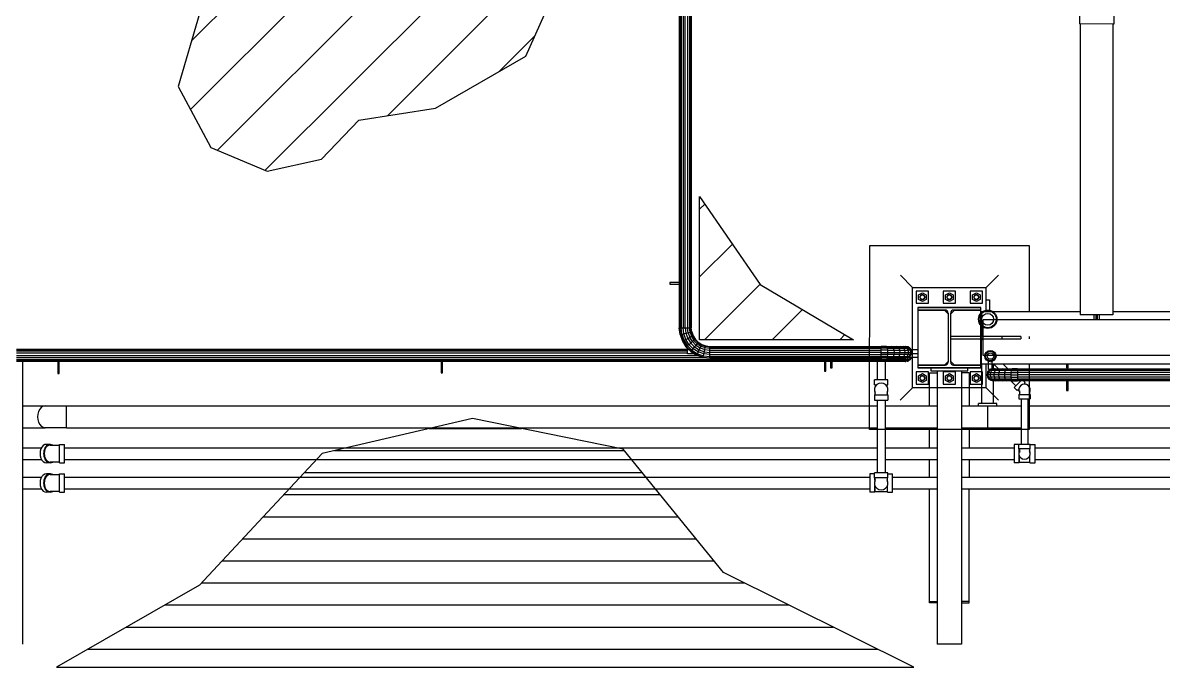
# Model space of a CAD drawing. Header units: metres. Extents: x 0 to 63075, y 0 to 44550.
# Drawn here: x 55221 to 55919, y 36385 to 36779 of the extents above; entities that cross this region are included whole.
import ezdxf

# ---------------------------------------------------------------- set-up
doc = ezdxf.new("R2010")
doc.units = ezdxf.units.M
doc.header["$LTSCALE"] = 75
for name, color, linetype in [('GSB', 7, 'Continuous'), ('ML6', 1, 'Continuous'), ('SL1', 8, 'Continuous')]:
    doc.layers.add(name, color=color, linetype=linetype)
pattern_1 = [(44.99813, (326091.56, -18363.04), (-137.8813, 137.89033), [])]

# ---------------------------------------------------------------- blocks, each defined once
blk = doc.blocks.new('A$C6bae614f')
at = {"layer": 'SL1'}
h = blk.add_hatch(dxfattribs=at)
h.set_pattern_fill('_USER', color=256, scale=195, angle=44.9981, style=0, pattern_type=0)
h.set_pattern_definition(pattern_1)
h.paths.add_polyline_path([(383333.1, 20229.1), (383317.7, 20110), (383144.7, 19942.6), (382854.4, 19909.1), (382614.4, 19779.6), (382525, 19477.7), (382659.1, 19229), (382887.9, 19133.2), (383110.1, 19181.2), (383262.2, 19340.4), (383574.5, 19390), (383942.9, 19602.1), (384076.9, 19903.5), (383953.9, 20287.5), (383810.3, 20424.8), (383520.2, 20424.8)])
h = blk.add_hatch(dxfattribs=at)
h.set_pattern_fill('_USER', color=256, scale=195, angle=44.9981, style=0, pattern_type=0)
h.set_pattern_definition(pattern_1)
h.paths.add_polyline_path([(384898.5, 18670.4), (385279.3, 18445.4), (384651.4, 18445.5), (384651.5, 19029.8)])
h = blk.add_hatch(dxfattribs=at)
h.set_pattern_fill('_USER', color=256, scale=90, angle=-0.0019, style=0, pattern_type=0)
h.set_pattern_definition([(359.99813, (326091.565, -18363.04), (0.00294, 90), [])])
h.paths.add_polyline_path([(382030.3, 17110.1), (385524.3, 17110), (384748.9, 17496.7), (384340, 17998.6), (383725, 18124.5), (383112.7, 17981.9), (382613.3, 17444.8)])
for p, q in [((384568.7, 21740.4), (384568.6, 18493.9)), ((384570.6, 21740.4), (384570.5, 18493.9)), ((384575.9, 21740.4), (384575.8, 18493.9)), ((384583.8, 21740.4), (384583.7, 18493.9)), ((384593, 18493.9), (384593.1, 21740.4)), ((384602.5, 21740.4), (384602.4, 18493.9)), ((384610.4, 21740.4), (384610.3, 18493.9)), ((384615.7, 21740.4), (384615.6, 18493.9)), ((384617.5, 21740.4), (384617.4, 18493.9)), ((386199.6, 19955.9), (386199.6, 19732.9)), ((386339.6, 19774.1), (386339.6, 19732.8)), ((386339.6, 19732.8), (386199.6, 19732.9)), ((386203.1, 19732.9), (386203, 18546.9)), ((386336.1, 19732.8), (386336, 18546.9)), ((385344.5, 18078.9), (385344.6, 18828.9)), ((385344.6, 18828.9), (385994.6, 18828.9)), ((385994.6, 18828.9), (385994.5, 18560.9)), ((385469.6, 18708.9), (385519.5, 18658.9)), ((385819.5, 18658.9), (385869.5, 18708.9)), ((384568.7, 18678.5), (384529.5, 18678.5)), ((384529.5, 18678.5), (384529.5, 18672.2)), ((384529.5, 18672.2), (384568.7, 18672.2)), ((385519.5, 18248.9), (385519.5, 18658.9)), ((385519.5, 18658.9), (385819.5, 18658.9)), ((385534.5, 18643.9), (385534.5, 18593.9)), ((385584.5, 18643.9), (385534.5, 18643.9)), ((385584.5, 18593.9), (385584.5, 18643.9)), ((385644.5, 18643.9), (385644.5, 18593.9)), ((385694.5, 18643.9), (385644.5, 18643.9)), ((385694.5, 18593.9), (385694.5, 18643.9)), ((385754.5, 18643.9), (385754.5, 18593.9)), ((385804.5, 18643.9), (385754.5, 18643.9)), ((385804.5, 18593.9), (385804.5, 18643.9)), ((385819.5, 18607.8), (385819.5, 18658.9)), ((385543.7, 18628), (385559.5, 18637.1)), ((385543.7, 18609.7), (385543.7, 18628)), ((385559.5, 18600.6), (385543.7, 18609.7)), ((385550.6, 18623.2), (385549.6, 18618.9)), ((385549.6, 18618.9), (385550.6, 18614.6)), ((385553.4, 18626.6), (385550.6, 18623.2)), ((385550.6, 18614.6), (385553.4, 18611.1)), ((385557.3, 18628.5), (385553.4, 18626.6)), ((385553.4, 18611.1), (385557.3, 18609.2)), ((385561.8, 18628.5), (385557.3, 18628.5)), ((385557.3, 18609.2), (385561.8, 18609.2)), ((385559.5, 18637.1), (385575.4, 18628)), ((385575.4, 18609.7), (385559.5, 18600.6)), ((385565.7, 18626.6), (385561.8, 18628.5)), ((385561.8, 18609.2), (385565.7, 18611.1)), ((385568.5, 18623.2), (385565.7, 18626.6)), ((385565.7, 18611.1), (385568.5, 18614.6)), ((385569.5, 18618.9), (385568.5, 18623.2)), ((385568.5, 18614.6), (385569.5, 18618.9)), ((385575.4, 18628), (385575.4, 18609.7)), ((385653.7, 18628), (385669.5, 18637.1)), ((385653.7, 18609.7), (385653.7, 18628)), ((385669.5, 18600.6), (385653.7, 18609.7)), ((385660.6, 18623.2), (385659.6, 18618.9)), ((385659.6, 18618.9), (385660.6, 18614.6)), ((385663.4, 18626.6), (385660.6, 18623.2)), ((385660.6, 18614.6), (385663.4, 18611.1)), ((385667.3, 18628.5), (385663.4, 18626.6)), ((385663.4, 18611.1), (385667.3, 18609.2)), ((385671.8, 18628.5), (385667.3, 18628.5)), ((385667.3, 18609.2), (385671.8, 18609.2)), ((385669.5, 18637.1), (385685.4, 18628)), ((385685.4, 18609.7), (385669.5, 18600.6)), ((385675.7, 18626.6), (385671.8, 18628.5)), ((385671.8, 18609.2), (385675.7, 18611.1)), ((385678.5, 18623.2), (385675.7, 18626.6)), ((385675.7, 18611.1), (385678.5, 18614.6)), ((385679.5, 18618.9), (385678.5, 18623.2)), ((385678.5, 18614.6), (385679.5, 18618.9)), ((385685.4, 18628), (385685.4, 18609.7)), ((385763.7, 18628), (385779.5, 18637.1)), ((385763.7, 18609.7), (385763.7, 18628)), ((385779.5, 18600.6), (385763.7, 18609.7)), ((385770.6, 18623.2), (385769.6, 18618.9)), ((385769.6, 18618.9), (385770.6, 18614.6)), ((385773.4, 18626.6), (385770.6, 18623.2)), ((385770.6, 18614.6), (385773.4, 18611.1)), ((385777.3, 18628.5), (385773.4, 18626.6)), ((385773.4, 18611.1), (385777.3, 18609.2)), ((385781.8, 18628.5), (385777.3, 18628.5)), ((385777.3, 18609.2), (385781.8, 18609.2)), ((385779.5, 18637.1), (385795.4, 18628)), ((385795.4, 18609.7), (385779.5, 18600.6)), ((385785.7, 18626.6), (385781.8, 18628.5)), ((385781.8, 18609.2), (385785.7, 18611.1)), ((385788.5, 18623.2), (385785.7, 18626.6)), ((385785.7, 18611.1), (385788.5, 18614.6)), ((385789.5, 18618.9), (385788.5, 18623.2)), ((385788.5, 18614.6), (385789.5, 18618.9)), ((385795.4, 18628), (385795.4, 18609.7)), ((385818.4, 18607.8), (385833.4, 18607.8)), ((385818.4, 18607.8), (385818.4, 18565.7)), ((385833.4, 18607.8), (385833.4, 18565.7)), ((385534.5, 18593.9), (385584.5, 18593.9)), ((385541.5, 18576.9), (385797.5, 18576.9)), ((385797.5, 18576.9), (385541.5, 18576.9)), ((385541.5, 18576.9), (385541.5, 18330.9)), ((385652.3, 18566.2), (385541.5, 18566.2)), ((385649.3, 18566.2), (385541.5, 18566.2)), ((385541.5, 18566.2), (385652.3, 18566.2)), ((385644.5, 18593.9), (385694.5, 18593.9)), ((385649.3, 18566.2), (385664.3, 18551.2)), ((385664.3, 18554.2), (385664.3, 18353.6)), ((385689.8, 18566.2), (385674.8, 18551.2)), ((385674.8, 18353.6), (385674.8, 18554.2)), ((385797.5, 18566.2), (385686.8, 18566.2)), ((385686.8, 18566.2), (385797.5, 18566.2)), ((385754.5, 18593.9), (385804.5, 18593.9)), ((385797.5, 18330.9), (385797.5, 18576.9)), ((385797.5, 18560.9), (386203, 18560.9)), ((385800.6, 18560.9), (385800.6, 18463.2)), ((386336, 18560.8), (388300.2, 18560.8)), ((390931.5, 18526.7), (385807.5, 18526.9)), ((385807.5, 18380.9), (385807.5, 18526.9)), ((386336, 18546.9), (386203, 18546.9)), ((386258.4, 18546.9), (386258.4, 18526.9)), ((386266.4, 18546.9), (386266.4, 18526.9)), ((386266.4, 18536.9), (386272.7, 18536.9)), ((386272.7, 18526.9), (386272.7, 18546.9)), ((386280.7, 18546.9), (386280.7, 18526.9)), ((384571.8, 18466.2), (384568.6, 18493.9)), ((384568.6, 18493.9), (384570.5, 18493.9)), ((384570.5, 18493.9), (384575.8, 18493.9)), ((384573.6, 18466.7), (384570.5, 18493.9)), ((384571.8, 18466.2), (384573.6, 18466.7)), ((384571.8, 18466.2), (384581, 18439.9)), ((384573.6, 18466.7), (384578.7, 18467.8)), ((384573.6, 18466.7), (384582.6, 18440.7)), ((384575.8, 18493.9), (384583.7, 18493.9)), ((384578.7, 18467.8), (384575.8, 18493.9)), ((384578.7, 18467.8), (384586.4, 18469.6)), ((384578.7, 18467.8), (384587.4, 18443)), ((384586.4, 18469.6), (384583.7, 18493.9)), ((384583.7, 18493.9), (384593, 18493.9)), ((384586.4, 18469.6), (384595.6, 18471.7)), ((384594.5, 18446.5), (384586.4, 18469.6)), ((384593, 18493.9), (384610.3, 18493.9)), ((384593, 18493.9), (384595.6, 18471.7)), ((384594.5, 18446.5), (384618.5, 18458)), ((384595.6, 18471.7), (384604.7, 18473.7)), ((384595.6, 18471.7), (384602.9, 18450.5)), ((384604.7, 18473.7), (384602.4, 18493.9)), ((384604.7, 18473.7), (384612.4, 18475.5)), ((384604.7, 18473.7), (384611.4, 18454.6)), ((384610.3, 18493.9), (384615.6, 18493.9)), ((384612.4, 18475.5), (384610.3, 18493.9)), ((384612.4, 18475.5), (384617.5, 18476.7)), ((384612.4, 18475.5), (384618.5, 18458)), ((384615.6, 18493.9), (384617.4, 18493.9)), ((384617.5, 18476.7), (384615.6, 18493.9)), ((384619.3, 18477.1), (384617.4, 18493.9)), ((384617.5, 18476.7), (384619.3, 18477.1)), ((384617.5, 18476.7), (384623.3, 18460.3)), ((384618.5, 18458), (384623.3, 18460.3)), ((384618.5, 18458), (384628.3, 18442.3)), ((384619.3, 18477.1), (384624.9, 18461.1)), ((384623.3, 18460.3), (384624.9, 18461.1)), ((384623.3, 18460.3), (384632.5, 18445.6)), ((384624.9, 18461.1), (384633.9, 18446.8)), ((385960.6, 18458.6), (385674.8, 18458.6)), ((385797.5, 18463.2), (385807.5, 18463.2)), ((385807.5, 18456.9), (385797.5, 18456.9)), ((385797.8, 18456.9), (385797.8, 18450.8)), ((385819.5, 18458.6), (385819.5, 18458.9)), ((385882.7, 18458.6), (385882.7, 18449.1)), ((385960.6, 18458.6), (385960.6, 18449.1)), ((385994.5, 18458.9), (385994.5, 18448.9)), ((384581, 18439.9), (384582.6, 18440.7)), ((384581, 18439.9), (384595.8, 18416.4)), ((384582.6, 18440.7), (384587.4, 18443)), ((384582.6, 18440.7), (384597.2, 18417.5)), ((384587.4, 18443), (384594.5, 18446.5)), ((384587.4, 18443), (384601.4, 18420.8)), ((384607.6, 18425.7), (384594.5, 18446.5)), ((384595.8, 18416.4), (384597.2, 18417.5)), ((384595.8, 18416.4), (384615.5, 18396.7)), ((384597.2, 18417.5), (384601.4, 18420.8)), ((384597.2, 18417.5), (384616.6, 18398.1)), ((384601.4, 18420.8), (384607.6, 18425.7)), ((384601.4, 18420.8), (384619.9, 18402.2)), ((384602.5, 18387.4), (384602.5, 18409.6)), ((384602.9, 18450.5), (384614.9, 18431.6)), ((384607.6, 18425.7), (384614.9, 18431.6)), ((384624.9, 18408.4), (384607.6, 18425.7)), ((384622.2, 18437.4), (384611.4, 18454.6)), ((384614.9, 18431.6), (384622.2, 18437.4)), ((384614.9, 18431.6), (384630.7, 18415.7)), ((384628.3, 18442.3), (384622.2, 18437.4)), ((384622.2, 18437.4), (384636.5, 18423)), ((384624.9, 18408.4), (384630.7, 18415.7)), ((384628.3, 18442.3), (384632.5, 18445.6)), ((384628.3, 18442.3), (384641.5, 18429.2)), ((384630.7, 18415.7), (384641.5, 18429.2)), ((384630.7, 18415.7), (384649.7, 18403.8)), ((384632.5, 18445.6), (384633.9, 18446.8)), ((384644.7, 18433.4), (384632.5, 18445.6)), ((384633.9, 18446.8), (384645.9, 18434.8)), ((384636.5, 18423), (384653.7, 18412.2)), ((384641.5, 18429.2), (384644.7, 18433.4)), ((384641.5, 18429.2), (384657.1, 18419.4)), ((384642.2, 18388.3), (384653.7, 18412.2)), ((384645.9, 18434.8), (384644.7, 18433.4)), ((384644.7, 18433.4), (384659.4, 18424.1)), ((384645.9, 18434.8), (384660.2, 18425.8)), ((384653.7, 18412.2), (384657.1, 18419.4)), ((384653.7, 18412.2), (384672.9, 18405.5)), ((384657.1, 18419.4), (384659.4, 18424.1)), ((384657.1, 18419.4), (384674.6, 18413.2)), ((384659.4, 18424.1), (384660.2, 18425.8)), ((384659.4, 18424.1), (384675.8, 18418.4)), ((384660.2, 18425.8), (384676.2, 18420.2)), ((384672.9, 18405.5), (384674.6, 18413.2)), ((384674.6, 18413.2), (384675.8, 18418.4)), ((384674.6, 18413.2), (384693, 18411.2)), ((384675.8, 18418.4), (384676.2, 18420.2)), ((384675.8, 18418.4), (384693, 18416.5)), ((384676.2, 18420.2), (384693, 18418.3)), ((384693, 18418.3), (385391.5, 18418.3)), ((384693, 18416.5), (384693, 18418.3)), ((384693, 18411.2), (384693, 18416.5)), ((384693, 18416.5), (385391.5, 18416.4)), ((384693, 18403.3), (384693, 18411.2)), ((384693, 18411.2), (385391.5, 18411.1)), ((385413.8, 18418.3), (385391.5, 18418.3)), ((385391.5, 18416.4), (385391.5, 18418.3)), ((385391.5, 18403.2), (385391.5, 18416.4)), ((385415.9, 18416.4), (385391.5, 18416.4)), ((385417.6, 18411.1), (385391.5, 18411.1)), ((385413.8, 18418.3), (385469.7, 18418.3)), ((385415.9, 18416.4), (385413.8, 18418.3)), ((385415.9, 18416.4), (385490.1, 18416.4)), ((385417.6, 18411.1), (385415.9, 18416.4)), ((385418.8, 18403.2), (385417.6, 18411.1)), ((385417.6, 18411.1), (385497.2, 18411.1)), ((385439, 18416.4), (385434.9, 18418.3)), ((385442.4, 18411.1), (385439, 18416.4)), ((385444.7, 18403.2), (385442.4, 18411.1)), ((385459.7, 18416.4), (385453.9, 18418.3)), ((385464.7, 18411.1), (385459.7, 18416.4)), ((385469.7, 18418.3), (385462.4, 18416.4)), ((385467.9, 18403.2), (385464.7, 18411.1)), ((385469.7, 18418.3), (385481.6, 18418.3)), ((385469.7, 18418.3), (385477, 18416.4)), ((385475.3, 18416.9), (385473.2, 18416.4)), ((385483.2, 18411.1), (385477, 18416.4)), ((385490.1, 18416.4), (385481.6, 18418.3)), ((385481.6, 18418.3), (385489, 18418.3)), ((385487.4, 18403.2), (385483.2, 18411.1)), ((385498.1, 18416.4), (385489, 18418.3)), ((385489, 18418.3), (385491.5, 18418.3)), ((385497.2, 18411.1), (385490.1, 18416.4)), ((385490.1, 18416.4), (385498.1, 18416.4)), ((385500.9, 18416.4), (385491.5, 18418.3)), ((385497.2, 18411.1), (385505.9, 18411.1)), ((385502, 18403.2), (385497.2, 18411.1)), ((385505.9, 18411.1), (385498.1, 18416.4)), ((385498.1, 18416.4), (385500.9, 18416.4)), ((385508.8, 18411.1), (385500.9, 18416.4)), ((385506.5, 18408.8), (385503.1, 18411.1)), ((385505.9, 18411.1), (385508.8, 18411.1)), ((385508.8, 18411.1), (385514.1, 18403.2)), ((385674.8, 18449.1), (385960.6, 18449.1)), ((385807.5, 18450.8), (385797.5, 18450.8)), ((385807.5, 18444.5), (385797.5, 18444.5)), ((385800.6, 18346.9), (385800.6, 18444.5)), ((385819.5, 18448.9), (385819.5, 18449.1)), ((384602.5, 18405.3), (381866.6, 18405.4)), ((384602.5, 18403.5), (381866.6, 18403.5)), ((384602.5, 18398.2), (381866.6, 18398.3)), ((384602.5, 18390.3), (381866.6, 18390.3)), ((381866.6, 18381), (384641.7, 18380.9)), ((384674.7, 18371.6), (381866.6, 18371.7)), ((385185.2, 18363.6), (381866.6, 18363.8)), ((384630.2, 18387.4), (384602.5, 18387.4)), ((384603, 18403.9), (384603, 18409.1)), ((384608.2, 18403.9), (384603, 18403.9)), ((384615.5, 18396.7), (384616.6, 18398.1)), ((384615.5, 18396.7), (384639.1, 18381.8)), ((384616.6, 18398.1), (384624.9, 18408.4)), ((384616.6, 18398.1), (384639.9, 18383.5)), ((384619.9, 18402.2), (384642.2, 18388.3)), ((384645.6, 18395.4), (384624.9, 18408.4)), ((384639.1, 18381.8), (384639.9, 18383.5)), ((384639.1, 18381.8), (384665.4, 18372.6)), ((384639.9, 18383.5), (384642.2, 18388.3)), ((384639.9, 18383.5), (384665.8, 18374.4)), ((384642.2, 18388.3), (384666.9, 18379.6)), ((384668.7, 18387.3), (384645.6, 18395.4)), ((384649.7, 18403.8), (384670.8, 18396.4)), ((384665.4, 18372.6), (384666.9, 18379.6)), ((384665.4, 18372.6), (384693, 18369.5)), ((384665.8, 18374.4), (384693, 18371.4)), ((384666.9, 18379.6), (384668.7, 18387.3)), ((384666.9, 18379.6), (384693, 18376.7)), ((384668.7, 18387.3), (384670.8, 18396.4)), ((384693, 18384.6), (384668.7, 18387.3)), ((384670.8, 18396.4), (384672.9, 18405.5)), ((384670.8, 18396.4), (384693, 18393.9)), ((384672.9, 18405.5), (384693, 18403.3)), ((384693, 18403.3), (385391.5, 18403.2)), ((384693, 18393.9), (384693, 18403.3)), ((384693, 18384.6), (384693, 18393.9)), ((385391.5, 18393.9), (384693, 18393.9)), ((384693, 18384.6), (385391.5, 18384.5)), ((384693, 18369.5), (384693, 18384.6)), ((384693, 18376.7), (385391.5, 18376.6)), ((384693, 18371.4), (385391.5, 18371.3)), ((384693, 18369.5), (385391.5, 18369.5)), ((385185.2, 18369.5), (385185.2, 18330.4)), ((385191.5, 18330.4), (385191.5, 18369.5)), ((385391.5, 18363.6), (385191.5, 18363.6)), ((385418.8, 18403.2), (385391.5, 18403.2)), ((385391.5, 18393.9), (385391.5, 18403.2)), ((385391.5, 18384.5), (385391.5, 18393.9)), ((385391.5, 18393.9), (385419.2, 18393.9)), ((385418.8, 18384.5), (385391.5, 18384.5)), ((385391.5, 18376.6), (385391.5, 18384.5)), ((385391.5, 18371.3), (385391.5, 18376.6)), ((385417.6, 18376.6), (385391.5, 18376.6)), ((385415.9, 18371.3), (385391.5, 18371.3)), ((385391.5, 18369.5), (385391.5, 18371.3)), ((385391.5, 18369.5), (385391.5, 18358.3)), ((385413.8, 18369.5), (385391.5, 18369.5)), ((385417.6, 18363.6), (385391.5, 18363.6)), ((385413.8, 18369.5), (385415.9, 18371.3)), ((385413.8, 18369.5), (385434.9, 18369.5)), ((385415.9, 18371.3), (385417.6, 18376.6)), ((385415.9, 18371.3), (385490.1, 18371.3)), ((385417.6, 18363.6), (385415.9, 18358.3)), ((385417.6, 18376.6), (385418.8, 18384.5)), ((385417.6, 18376.6), (385505.9, 18376.6)), ((385418.5, 18369.5), (385417.6, 18363.6)), ((385442.4, 18363.6), (385417.6, 18363.6)), ((385418.8, 18403.2), (385444.7, 18403.2)), ((385419.2, 18393.9), (385418.8, 18403.2)), ((385418.8, 18384.5), (385419.2, 18393.9)), ((385487.4, 18384.5), (385418.8, 18384.5)), ((385419.2, 18393.9), (385445.5, 18393.9)), ((385434.9, 18369.5), (385439, 18371.3)), ((385434.9, 18369.5), (385469.7, 18369.5)), ((385439, 18371.3), (385442.4, 18376.6)), ((385442.4, 18363.6), (385439, 18358.3)), ((385442.4, 18376.6), (385444.7, 18384.5)), ((385444.1, 18369.5), (385442.4, 18363.6)), ((385464.6, 18363.6), (385442.4, 18363.6)), ((385444.7, 18403.2), (385467.9, 18403.2)), ((385445.5, 18393.9), (385444.7, 18403.2)), ((385444.7, 18384.5), (385445.5, 18393.9)), ((385445.5, 18393.9), (385503.6, 18393.9)), ((385453.9, 18369.5), (385459.7, 18371.3)), ((385459.7, 18371.3), (385464.7, 18376.6)), ((385464.6, 18363.6), (385459.7, 18358.3)), ((385467.1, 18369.5), (385464.6, 18363.6)), ((385483.2, 18363.6), (385464.6, 18363.6)), ((385464.7, 18376.6), (385467.9, 18384.5)), ((385469.1, 18393.9), (385467.9, 18403.2)), ((385467.9, 18403.2), (385487.4, 18403.2)), ((385467.9, 18384.5), (385469.1, 18393.9)), ((385469.7, 18369.5), (385477, 18371.3)), ((385469.7, 18369.5), (385481.6, 18369.5)), ((385477, 18371.3), (385483.2, 18376.6)), ((385483.2, 18363.6), (385477, 18358.3)), ((385481.6, 18369.5), (385490.1, 18371.3)), ((385481.6, 18369.5), (385491.5, 18369.5)), ((385483.2, 18376.6), (385487.4, 18384.5)), ((385486.3, 18369.5), (385483.2, 18363.6)), ((385497.2, 18363.6), (385483.2, 18363.6)), ((385488.8, 18393.9), (385487.4, 18403.2)), ((385487.4, 18403.2), (385502, 18403.2)), ((385487.4, 18384.5), (385488.8, 18393.9)), ((385514.1, 18384.5), (385487.4, 18384.5)), ((385489, 18369.5), (385498.1, 18371.3)), ((385490.1, 18371.3), (385497.2, 18376.6)), ((385490.1, 18371.3), (385498.1, 18371.3)), ((385497.2, 18363.6), (385490.1, 18358.3)), ((385491.5, 18369.5), (385500.9, 18371.3)), ((385497.2, 18376.6), (385502, 18384.5)), ((385501.9, 18371.6), (385497.2, 18363.6)), ((385505.9, 18363.6), (385497.2, 18363.6)), ((385498.1, 18371.3), (385505.9, 18376.6)), ((385498.1, 18371.3), (385500.9, 18371.3)), ((385505.9, 18363.6), (385498.1, 18358.3)), ((385500.9, 18371.3), (385508.8, 18376.6)), ((385508.8, 18363.6), (385500.9, 18358.3)), ((385501.9, 18371.6), (385501.2, 18371.6)), ((385509.8, 18403.9), (385501.6, 18403.9)), ((385502.1, 18372.1), (385501.9, 18371.6)), ((385511, 18371.6), (385501.9, 18371.6)), ((385511, 18403.2), (385502, 18403.2)), ((385503.6, 18393.9), (385502, 18403.2)), ((385502, 18384.5), (385503.6, 18393.9)), ((385541.5, 18372.7), (385502.9, 18372.7)), ((385503.6, 18393.9), (385512.8, 18393.9)), ((385505.9, 18376.6), (385511, 18384.5)), ((385505.9, 18376.6), (385508.8, 18376.6)), ((385511, 18371.6), (385505.9, 18363.6)), ((385505.9, 18363.6), (385508.8, 18363.6)), ((385510.3, 18403.2), (385506.5, 18408.8)), ((385508.8, 18376.6), (385514.1, 18384.5)), ((385514.1, 18371.6), (385508.8, 18363.6)), ((385512.8, 18393.9), (385511, 18403.2)), ((385514.1, 18403.2), (385511, 18403.2)), ((385511, 18384.5), (385512.8, 18393.9)), ((385511.2, 18372.7), (385511, 18371.6)), ((385511, 18371.6), (385514.1, 18371.6)), ((385512.8, 18393.9), (385515.9, 18393.9)), ((385541.5, 18403.9), (385513.6, 18403.9)), ((385515.9, 18393.9), (385514.1, 18403.2)), ((385514.1, 18384.5), (385515.9, 18393.9)), ((385514.3, 18372.7), (385514.1, 18371.6)), ((385541.5, 18387.4), (385514.7, 18387.4)), ((390931.5, 18380.7), (385807.5, 18380.9)), ((385185.2, 18358.4), (381866.6, 18358.5)), ((385185.2, 18356.5), (381866.6, 18356.6)), ((381892.5, 17204), (381892.5, 18356.6)), ((382034.8, 18356.6), (382034.8, 18307.5)), ((382041.2, 18307.5), (382041.2, 18356.6)), ((383597.3, 18356.6), (383597.3, 18310.8)), ((383603.6, 18310.8), (383603.6, 18356.6)), ((385159.8, 18356.5), (385159.8, 18317.4)), ((385159.8, 18317.4), (385166.1, 18317.4)), ((385166.1, 18317.4), (385166.1, 18356.5)), ((385185.2, 18330.4), (385191.5, 18330.4)), ((385391.5, 18358.3), (385191.5, 18358.4)), ((385391.5, 18356.5), (385191.5, 18356.5)), ((385374.8, 18356.5), (385374.8, 18282.3)), ((385415.9, 18358.3), (385391.5, 18358.3)), ((385391.5, 18358.3), (385391.5, 18356.5)), ((385413.8, 18356.5), (385391.5, 18356.5)), ((385408.2, 18356.5), (385408.2, 18282.3)), ((385415.9, 18358.3), (385413.8, 18356.5)), ((385434.9, 18356.5), (385413.8, 18356.5)), ((385439, 18358.3), (385415.9, 18358.3)), ((385439, 18358.3), (385434.9, 18356.5)), ((385453.9, 18356.5), (385434.9, 18356.5)), ((385459.7, 18358.3), (385439, 18358.3)), ((385459.7, 18358.3), (385453.9, 18356.5)), ((385469.7, 18356.5), (385453.9, 18356.5)), ((385477, 18358.3), (385459.7, 18358.3)), ((385477, 18358.3), (385469.7, 18356.5)), ((385481.6, 18356.5), (385469.7, 18356.5)), ((385490.1, 18358.3), (385477, 18358.3)), ((385490.1, 18358.3), (385481.6, 18356.5)), ((385489, 18356.5), (385481.6, 18356.5)), ((385498.1, 18358.3), (385489, 18356.5)), ((385489, 18356.5), (385491.5, 18356.5)), ((385498.1, 18358.3), (385490.1, 18358.3)), ((385500.9, 18358.3), (385491.5, 18356.5)), ((385498.1, 18358.3), (385500.9, 18358.3)), ((385541.5, 18341.6), (385652.3, 18341.6)), ((385652.3, 18341.6), (385541.5, 18341.6)), ((385797.5, 18330.9), (385541.5, 18330.9)), ((385541.5, 18330.9), (385797.5, 18330.9)), ((385594.5, 18330.9), (385594.5, 18318.4)), ((385594.5, 18318.4), (385744.5, 18318.4)), ((385619.5, 18318.4), (385619.5, 17203.9)), ((385649.3, 18341.6), (385664.3, 18356.6)), ((385689.8, 18341.6), (385674.8, 18356.6)), ((385686.8, 18341.6), (385797.5, 18341.6)), ((385797.5, 18341.6), (385686.8, 18341.6)), ((385719.5, 18318.4), (385719.5, 17203.9)), ((385744.5, 18318.4), (385744.5, 18330.9)), ((385797.5, 18346.9), (390941.5, 18346.7)), ((385801.8, 18185), (385801.8, 18346.9)), ((385819.5, 18248.9), (385819.5, 18346.9)), ((385825, 18311.7), (385830.3, 18319.6)), ((385833.2, 18319.6), (385828.1, 18311.7)), ((385829.4, 18323.8), (385829.4, 18357.1)), ((385844.4, 18323.8), (385829.4, 18323.8)), ((385838.2, 18324.9), (385830.3, 18319.6)), ((385830.3, 18319.6), (385833.2, 18319.6)), ((385840.9, 18324.9), (385833.2, 18319.6)), ((385841.9, 18319.6), (385833.2, 18319.6)), ((385841.9, 18319.6), (385837.1, 18311.7)), ((385838.2, 18324.9), (385847.5, 18326.8)), ((385840.9, 18324.9), (385838.2, 18324.9)), ((385923.2, 18324.9), (385840.9, 18324.9)), ((385841.9, 18319.6), (385849, 18324.9)), ((385921.4, 18319.6), (385841.9, 18319.6)), ((385844.4, 18323.8), (385844.4, 18357.1)), ((385847.5, 18323.5), (385847, 18323.4)), ((385847.5, 18326.8), (385852.7, 18325.7)), ((385855.6, 18321.9), (385847.5, 18323.5)), ((385857.4, 18326.8), (385849, 18324.9)), ((385850, 18340), (385856.8, 18346.9)), ((385850, 18326.3), (385850, 18346.9)), ((385853.9, 18326), (385850, 18326.8)), ((385850, 18326.8), (385925.3, 18326.8)), ((385850, 18319.6), (385850, 18323)), ((385855.9, 18319.6), (385851.7, 18311.7)), ((385853.5, 18343.5), (385870.4, 18326.8)), ((385857.3, 18320.8), (385855.6, 18321.9)), ((385862.1, 18324.9), (385855.9, 18319.6)), ((385859.8, 18323), (385856.9, 18324.9)), ((385859.1, 18324.9), (385860.8, 18323.8)), ((385862.1, 18324.9), (385869.4, 18326.8)), ((385865.9, 18324.9), (385863.8, 18325.3)), ((385876.7, 18324.9), (385869.4, 18326.8)), ((385874.4, 18319.6), (385871.1, 18311.7)), ((385879.4, 18324.9), (385874.4, 18319.6)), ((385885.2, 18326.8), (385879.4, 18324.9)), ((385888, 18346.9), (385908.3, 18326.8)), ((385896.7, 18319.6), (385894.4, 18311.7)), ((385900.1, 18324.9), (385896.7, 18319.6)), ((385900.1, 18324.9), (385904.1, 18326.8)), ((385908.2, 18324.9), (385904.1, 18326.8)), ((385921.4, 18319.6), (385920.3, 18311.7)), ((385923.2, 18324.9), (385921.4, 18319.6)), ((385921.4, 18319.6), (385947.5, 18319.6)), ((385925.3, 18326.8), (385923.2, 18324.9)), ((385923.2, 18324.9), (385947.5, 18324.9)), ((385947.5, 18326.8), (385925.3, 18326.8)), ((385947.5, 18326.8), (390751.8, 18326.6)), ((385947.5, 18326.8), (385947.5, 18285.1)), ((390751.8, 18324.7), (385947.5, 18324.9)), ((390751.8, 18319.5), (385947.5, 18319.6)), ((385994.5, 18346.9), (385994.5, 18078.9)), ((386147.5, 18346.9), (386147.5, 18330.4)), ((386147.5, 18330.4), (386153.9, 18330.4)), ((386153.9, 18330.4), (386153.9, 18346.9)), ((382034.8, 18307.5), (382041.2, 18307.5)), ((383597.3, 18310.8), (383603.6, 18310.8)), ((385419.3, 18282.3), (385363.7, 18282.3)), ((385363.7, 18261.7), (385363.7, 18282.3)), ((385419.3, 18261.7), (385419.3, 18282.3)), ((385534.5, 18313.9), (385534.5, 18263.9)), ((385584.5, 18313.9), (385534.5, 18313.9)), ((385543.7, 18298), (385559.5, 18307.1)), ((385543.7, 18279.7), (385543.7, 18298)), ((385559.5, 18270.6), (385543.7, 18279.7)), ((385550.6, 18293.2), (385549.6, 18288.9)), ((385549.6, 18288.9), (385550.6, 18284.6)), ((385553.4, 18296.6), (385550.6, 18293.2)), ((385550.6, 18284.6), (385553.4, 18281.1)), ((385557.3, 18298.5), (385553.4, 18296.6)), ((385553.4, 18281.1), (385557.3, 18279.2)), ((385561.7, 18298.5), (385557.3, 18298.5)), ((385557.3, 18279.2), (385561.7, 18279.2)), ((385559.5, 18307.1), (385575.3, 18298)), ((385575.3, 18279.7), (385559.5, 18270.6)), ((385565.7, 18296.6), (385561.7, 18298.5)), ((385561.7, 18279.2), (385565.7, 18281.1)), ((385568.5, 18293.2), (385565.7, 18296.6)), ((385565.7, 18281.1), (385568.5, 18284.6)), ((385569.4, 18288.9), (385568.5, 18293.2)), ((385568.5, 18284.6), (385569.4, 18288.9)), ((385575.3, 18298), (385575.3, 18279.7)), ((385584.5, 18263.9), (385584.5, 18313.9)), ((385588.3, 18310.9), (385619.5, 18310.9)), ((385588.3, 18175.3), (385588.3, 18310.9)), ((385644.5, 18313.9), (385644.5, 18263.9)), ((385694.5, 18313.9), (385644.5, 18313.9)), ((385653.7, 18298), (385669.5, 18307.1)), ((385653.7, 18279.7), (385653.7, 18298)), ((385669.5, 18270.6), (385653.7, 18279.7)), ((385660.6, 18293.2), (385659.6, 18288.9)), ((385659.6, 18288.9), (385660.6, 18284.6)), ((385663.4, 18296.6), (385660.6, 18293.2)), ((385660.6, 18284.6), (385663.4, 18281.1)), ((385667.3, 18298.5), (385663.4, 18296.6)), ((385663.4, 18281.1), (385667.3, 18279.2)), ((385671.7, 18298.5), (385667.3, 18298.5)), ((385667.3, 18279.2), (385671.7, 18279.2)), ((385669.5, 18307.1), (385685.3, 18298)), ((385685.3, 18279.7), (385669.5, 18270.6)), ((385675.7, 18296.6), (385671.7, 18298.5)), ((385671.7, 18279.2), (385675.7, 18281.1)), ((385678.5, 18293.2), (385675.7, 18296.6)), ((385675.7, 18281.1), (385678.5, 18284.6)), ((385679.4, 18288.9), (385678.5, 18293.2)), ((385678.5, 18284.6), (385679.4, 18288.9)), ((385685.3, 18298), (385685.3, 18279.7)), ((385694.5, 18263.9), (385694.5, 18313.9)), ((385750.7, 18310.9), (385719.5, 18310.9)), ((385750.7, 18310.9), (385750.7, 18175.3)), ((385754.5, 18313.9), (385754.5, 18263.9)), ((385804.5, 18313.9), (385754.5, 18313.9)), ((385763.7, 18298), (385779.5, 18307.1)), ((385763.7, 18279.7), (385763.7, 18298)), ((385779.5, 18270.6), (385763.7, 18279.7)), ((385770.6, 18293.2), (385769.6, 18288.9)), ((385769.6, 18288.9), (385770.6, 18284.6)), ((385773.4, 18296.6), (385770.6, 18293.2)), ((385770.6, 18284.6), (385773.4, 18281.1)), ((385777.3, 18298.5), (385773.4, 18296.6)), ((385773.4, 18281.1), (385777.3, 18279.2)), ((385781.7, 18298.5), (385777.3, 18298.5)), ((385777.3, 18279.2), (385781.7, 18279.2)), ((385779.5, 18307.1), (385795.3, 18298)), ((385795.3, 18279.7), (385779.5, 18270.6)), ((385785.7, 18296.6), (385781.7, 18298.5)), ((385781.7, 18279.2), (385785.7, 18281.1)), ((385788.5, 18293.2), (385785.7, 18296.6)), ((385785.7, 18281.1), (385788.5, 18284.6)), ((385789.4, 18288.9), (385788.5, 18293.2)), ((385788.5, 18284.6), (385789.4, 18288.9)), ((385795.3, 18298), (385795.3, 18279.7)), ((385804.5, 18263.9), (385804.5, 18313.9)), ((385825, 18311.7), (385823.1, 18302.4)), ((385919.9, 18302.4), (385823.1, 18302.4)), ((385823.1, 18302.4), (385825, 18293)), ((385828.1, 18311.7), (385825, 18311.7)), ((385825, 18293), (385830.3, 18285.1)), ((385828.1, 18293), (385825, 18293)), ((385828.1, 18311.7), (385826.3, 18302.4)), ((385826.3, 18302.4), (385828.1, 18293)), ((385828.1, 18311.7), (385920.3, 18311.7)), ((385828.1, 18293), (385833.2, 18285.1)), ((385837.1, 18293), (385828.1, 18293)), ((385841.9, 18285.1), (385830.3, 18285.1)), ((385830.3, 18285.1), (385838.2, 18279.8)), ((385833.2, 18285.1), (385840.9, 18279.8)), ((385837.1, 18311.7), (385835.5, 18302.4)), ((385835.5, 18302.4), (385837.1, 18293)), ((385837.1, 18293), (385841.9, 18285.1)), ((385920.3, 18293), (385837.1, 18293)), ((385840.9, 18279.8), (385838.2, 18279.8)), ((385838.2, 18279.8), (385847.5, 18278)), ((385923.2, 18279.8), (385840.9, 18279.8)), ((385840.9, 18279.8), (385850, 18278)), ((385841.9, 18285.1), (385849, 18279.8)), ((385921.4, 18285.1), (385841.9, 18285.1)), ((385850, 18278), (385847.5, 18278)), ((385849, 18279.8), (385857.4, 18278)), ((385850, 18185), (385850, 18278)), ((385857.4, 18278), (385850, 18278)), ((385851.7, 18311.7), (385850.3, 18302.4)), ((385850.3, 18302.4), (385851.7, 18293)), ((385851.7, 18293), (385855.9, 18285.1)), ((385855.9, 18285.1), (385862.1, 18279.8)), ((385925.3, 18278), (385857.4, 18278)), ((385862.1, 18279.8), (385869.4, 18278)), ((385871.1, 18311.7), (385870, 18302.4)), ((385870, 18302.4), (385871.1, 18293)), ((385871.1, 18293), (385874.4, 18285.1)), ((385874.4, 18285.1), (385879.4, 18279.8)), ((385879.4, 18279.8), (385885.2, 18278)), ((385894.4, 18311.7), (385893.6, 18302.4)), ((385893.6, 18302.4), (385894.4, 18293)), ((385894.4, 18293), (385896.7, 18285.1)), ((385896.7, 18285.1), (385900.1, 18279.8)), ((385900.1, 18279.8), (385904.1, 18278)), ((385919.6, 18278), (385940.5, 18257.2)), ((385920.3, 18311.7), (385919.9, 18302.4)), ((385919.9, 18302.4), (385920.3, 18293)), ((385919.9, 18302.4), (385947.5, 18302.4)), ((385920.3, 18311.7), (385947.5, 18311.7)), ((385920.3, 18293), (385921.4, 18285.1)), ((385920.3, 18293), (385947.5, 18293)), ((385921.4, 18285.1), (385947.5, 18285.1)), ((385921.4, 18285.1), (385923.2, 18279.8)), ((385923.2, 18279.8), (385925.3, 18278)), ((385923.2, 18279.8), (385947.5, 18279.8)), ((385925.3, 18278), (385947.5, 18278)), ((385961.1, 18278), (385933.7, 18250.3)), ((390740.7, 18311.5), (385947.5, 18311.7)), ((390740.7, 18302.2), (385947.5, 18302.4)), ((390743.9, 18292.9), (385947.5, 18293)), ((385947.5, 18285.1), (385947.5, 18279.8)), ((390743.5, 18284.9), (385947.5, 18285.1)), ((385947.5, 18279.8), (385947.5, 18278)), ((390741.6, 18279.7), (385947.5, 18279.8)), ((390741.2, 18277.8), (385947.5, 18278)), ((385957.4, 18278), (385959.3, 18276.1)), ((385978.5, 18270.7), (385971.1, 18278)), ((385978.5, 18270.7), (385975, 18267.1)), ((386147.5, 18277.9), (386147.5, 18238.9)), ((386153.9, 18238.9), (386153.9, 18277.9)), ((385368.3, 18261.7), (385363.7, 18261.7)), ((385366.9, 18261.7), (385366.9, 18253.8)), ((385366.9, 18220.1), (385366.9, 18235.4)), ((385419.3, 18261.7), (385414.8, 18261.7)), ((385416.2, 18253.8), (385416.2, 18261.7)), ((385416.2, 18235.4), (385416.2, 18220.1)), ((385469.5, 18198.9), (385519.5, 18248.9)), ((385819.5, 18248.9), (385519.5, 18248.9)), ((385534.5, 18263.9), (385584.5, 18263.9)), ((385644.5, 18263.9), (385694.5, 18263.9)), ((385754.5, 18263.9), (385804.5, 18263.9)), ((385819.5, 18248.9), (385869.5, 18198.9)), ((385946.1, 18238), (385933.7, 18250.3)), ((385949.6, 18241.6), (385946.1, 18238)), ((385948.3, 18240.3), (385953.7, 18235)), ((385956.1, 18221.7), (385956.1, 18236.4)), ((385981.6, 18263.1), (385976.3, 18268.4)), ((385995.7, 18236.4), (385995.7, 18221.7)), ((386147.5, 18238.9), (386153.9, 18238.9)), ((385363.7, 18220.1), (385419.3, 18220.1)), ((385363.7, 18220.1), (385363.7, 18199.5)), ((385363.7, 18199.5), (385419.3, 18199.5)), ((385374.8, 18199.5), (385374.8, 17902.3)), ((385408.2, 18199.5), (385408.2, 17902.3)), ((385419.3, 18220.1), (385419.3, 18199.5)), ((385788.2, 18175.3), (385788.2, 18185)), ((385863.6, 18185), (385788.2, 18185)), ((385863.6, 18175.3), (385863.6, 18185)), ((385952.9, 18221.7), (385998.9, 18221.7)), ((385952.9, 18221.7), (385952.9, 18204.3)), ((385952.9, 18204.3), (385998.9, 18204.3)), ((385962.6, 18204.3), (385962.5, 18017.5)), ((385989.2, 18204.3), (385989.2, 18017.5)), ((385998.9, 18221.7), (385998.9, 18204.3)), ((381892.5, 18175.4), (381983.4, 18175.4)), ((381983.4, 18175.4), (382070.4, 18175.4)), ((382070.4, 18086.5), (382070.4, 18175.4)), ((382070.4, 18175.4), (385374.8, 18175.3)), ((385408.2, 18175.3), (385619.5, 18175.3)), ((385719.5, 18175.3), (385962.6, 18175.3)), ((385825.9, 18086.4), (385825.9, 18175.3)), ((385989.2, 18175.3), (390751.8, 18175.2)), ((381892.5, 18086.5), (381983.4, 18086.5)), ((382070.4, 18086.5), (381983.4, 18086.5)), ((382070.4, 18086.5), (385374.8, 18086.4)), ((385408.2, 18086.4), (385619.5, 18086.4)), ((385588.3, 18005), (385588.3, 18086.4)), ((385719.5, 18086.4), (385962.6, 18086.4)), ((385750.7, 18086.4), (385750.7, 18005)), ((385989.2, 18086.4), (390751.8, 18086.3)), ((385994.5, 18078.9), (385344.5, 18078.9)), ((381892.5, 18005.1), (381968.6, 18005.1)), ((382003.7, 18018.7), (381989.1, 18018.7)), ((382003.7, 18015.5), (382041.7, 18015.5)), ((382041.7, 17943.3), (382041.7, 18018.7)), ((382041.7, 18018.7), (382062.4, 18018.7)), ((382041.7, 17946.4), (382041.7, 18015.5)), ((382062.4, 17943.3), (382062.4, 18018.7)), ((382062.4, 18005.1), (385374.8, 18005)), ((385408.2, 18005), (385619.5, 18005)), ((385719.5, 18005), (385933, 18005)), ((385933, 18018.6), (385933, 17943.1)), ((385953.6, 18018.6), (385933, 18018.6)), ((385998.9, 18017.5), (385952.9, 18017.5)), ((385952.9, 18000), (385952.9, 18017.5)), ((385998.9, 18000), (385952.9, 18000)), ((385953.6, 18018.6), (385953.6, 18017.5)), ((385953.6, 17986.6), (385953.6, 18000)), ((385953.6, 18000), (385953.6, 17986.5)), ((385956.1, 17985.3), (385956.1, 18000)), ((385995.7, 18000), (385995.7, 17985.3)), ((385998.1, 18017.5), (385998.1, 18018.6)), ((385998.1, 18018.6), (386018.8, 18018.6)), ((385998.1, 17986.6), (385998.1, 18000)), ((385998.9, 18000), (385998.9, 18017.5)), ((386018.8, 17943.1), (386018.8, 18018.6)), ((386018.8, 18005), (390751.8, 18004.8)), ((381892.5, 17956.9), (381968.6, 17956.9)), ((382041.7, 17946.4), (382003.7, 17946.4)), ((382062.4, 17956.9), (385374.8, 17956.8)), ((385408.2, 17956.7), (385619.5, 17956.7)), ((385588.3, 17885), (385588.3, 17956.7)), ((385719.5, 17956.7), (385933, 17956.7)), ((385750.7, 17956.7), (385750.7, 17885)), ((385953.6, 17975.2), (385953.6, 17943.1)), ((385953.6, 17946.3), (385953.6, 17975.1)), ((385953.6, 17946.3), (385998.1, 17946.3)), ((385998.1, 17943.1), (385998.1, 17975.1)), ((386018.8, 17956.7), (390751.8, 17956.6)), ((382003.7, 17943.3), (381989.1, 17943.3)), ((382003.7, 17898.7), (381989.1, 17898.7)), ((382041.7, 17943.3), (382062.4, 17943.3)), ((382041.7, 17823.3), (382041.7, 17898.7)), ((382041.7, 17898.7), (382062.4, 17898.7)), ((382062.4, 17823.3), (382062.4, 17898.7)), ((385345.5, 17898.6), (385345.5, 17823.2)), ((385363.7, 17898.6), (385345.5, 17898.6)), ((385419.3, 17902.3), (385363.7, 17902.3)), ((385363.7, 17881.7), (385363.7, 17902.3)), ((385419.3, 17881.7), (385419.3, 17902.3)), ((385419.3, 17898.6), (385437.5, 17898.6)), ((385437.5, 17823.2), (385437.5, 17898.6)), ((385953.6, 17943.1), (385933, 17943.1)), ((385998.1, 17943.1), (386018.8, 17943.1)), ((381892.5, 17885.1), (381968.6, 17885.1)), ((382003.7, 17895.5), (382041.7, 17895.5)), ((382041.7, 17826.4), (382041.7, 17895.5)), ((382062.4, 17885.1), (385345.5, 17885)), ((385419.3, 17881.7), (385363.7, 17881.7)), ((385366.2, 17872.3), (385366.2, 17881.7)), ((385366.1, 17881.7), (385366.1, 17872.3)), ((385366.9, 17866.4), (385366.9, 17881.7)), ((385416.2, 17881.7), (385416.2, 17866.4)), ((385416.9, 17872.3), (385416.9, 17881.7)), ((385437.5, 17885), (385619.5, 17885)), ((385719.5, 17885), (390722.5, 17884.8)), ((381892.5, 17836.9), (381968.6, 17836.9)), ((382003.7, 17823.3), (381989.1, 17823.3)), ((382041.7, 17826.4), (382003.7, 17826.4)), ((382041.7, 17823.3), (382062.4, 17823.3)), ((382062.4, 17836.9), (385345.5, 17836.8)), ((385366.1, 17823.2), (385345.5, 17823.2)), ((385366.1, 17849.5), (385366.1, 17823.2)), ((385366.2, 17826.3), (385366.2, 17849.5)), ((385366.2, 17826.3), (385416.9, 17826.3)), ((385416.9, 17823.2), (385416.9, 17849.5)), ((385416.9, 17823.2), (385437.5, 17823.2)), ((385437.5, 17836.7), (385619.5, 17836.7)), ((385588.3, 17372.2), (385588.3, 17836.7)), ((385719.5, 17836.7), (390722.5, 17836.6)), ((385750.7, 17372.2), (385750.7, 17836.7)), ((385588.3, 17377.8), (385619.5, 17377.8)), ((385619.5, 17372.2), (385588.3, 17372.2)), ((385750.7, 17377.8), (385719.5, 17377.8)), ((385719.5, 17372.2), (385750.7, 17372.2)), ((385619.5, 17203.9), (385619.5, 17203.9)), ((385657.4, 17203.9), (385619.5, 17203.9)), ((385719.5, 17203.9), (385619.5, 17203.9)), ((385667.4, 17203.9), (385657.4, 17203.9)), ((385674.3, 17203.9), (385664.8, 17203.9)), ((385667.4, 17203.9), (385667.4, 17203.9)), ((385671.7, 17203.9), (385667.4, 17203.9)), ((385671.7, 17203.9), (385671.7, 17203.9)), ((385681.7, 17203.9), (385671.7, 17203.9)), ((385719.5, 17203.9), (385681.7, 17203.9)), ((385719.5, 17203.9), (385719.5, 17203.9))]:
    blk.add_line(p, q, dxfattribs=at)
for points in [[(383333.1, 20229.1), (383317.7, 20110), (383144.7, 19942.6), (382854.4, 19909.1), (382614.4, 19779.6), (382525, 19477.7), (382659.1, 19229), (382887.9, 19133.2), (383110.1, 19181.2), (383262.2, 19340.4), (383574.5, 19390), (383942.9, 19602.1), (384076.9, 19903.5), (383953.9, 20287.5), (383810.3, 20424.8), (383520.2, 20424.8)], [(384898.5, 18670.4), (385279.3, 18445.4), (384651.4, 18445.5), (384651.5, 19029.8)], [(382030.3, 17110.1), (385524.3, 17110), (384748.9, 17496.7), (384340, 17998.6), (383725, 18124.5), (383112.7, 17981.9), (382613.3, 17444.8)]]:
    blk.add_lwpolyline(points, close=True, dxfattribs=at)
for centre, radius in [((385559.5, 18618.9), 9.5), ((385669.5, 18618.9), 9.5), ((385779.5, 18618.9), 9.5), ((385825.9, 18528.8), 37.7), ((385825.9, 18528.8), 34.5), ((385825.9, 18528.8), 24.1), ((385836.9, 18378.8), 23), ((385836.9, 18378.8), 19.8), ((385836.9, 18378.8), 13.3), ((385559.5, 18288.9), 9.5), ((385669.5, 18288.9), 9.5), ((385779.5, 18288.9), 9.5)]:
    blk.add_circle(centre, radius, dxfattribs=at)
for centre, radius, start, end in [((385652.3, 18554.2), 12, 359.9961, 89.9981), ((385652.3, 18554.2), 12, 359.9981, 89.9981), ((385686.8, 18554.2), 12, 89.9981, 179.9961), ((385686.8, 18554.2), 12, 89.9981, 179.9981), ((385652.3, 18353.6), 12, 269.9981, 359.9961), ((385652.3, 18353.6), 12, 269.9981, 359.9981), ((385686.8, 18353.6), 12, 179.9961, 269.9981), ((385686.8, 18353.6), 12, 179.9981, 269.9981), ((385391.5, 18240.9), 27.8, 332.3538, 207.6424), ((385975.9, 18240.9), 23, 329.5263, 210.47), ((385975.9, 17980.9), 23, 149.5263, 30.47), ((385391.5, 17860.9), 27.8, 152.3538, 27.6425)]:
    blk.add_arc(centre, radius, start, end, dxfattribs=at)
for centre, major_axis, ratio, start_param, end_param in [((381983.4, 18131), (0, -44.4), 0.706825, 3.141596, 6.283189), ((381989.1, 17981), (0, 37.7), 0.707107, 0, 3.141593), ((382003.7, 17981), (0, 37.7), 0.707107, 5.869954, 9.838024), ((382003.7, 17981), (0, -34.5), 0.707107, 3.141596, 6.283189), ((381989.1, 17861), (0, 37.7), 0.707107, 0, 3.141593), ((382003.7, 17861), (0, 37.7), 0.707107, 5.869954, 9.838024), ((382003.7, 17861), (0, -34.5), 0.707107, 3.141596, 6.283189)]:
    blk.add_ellipse(centre, major_axis=major_axis, ratio=ratio, start_param=start_param, end_param=end_param, dxfattribs=at)
blk = doc.blocks.new('zw$15D4')
at = {"layer": 'ML6', "xscale": 0.2502808837766805, "yscale": 0.2502808837766805, "zscale": 0.2502808837766805}
blk.add_blockref('A$C6bae614f', (-85544.7, -3177.3), dxfattribs=at)

msp = doc.modelspace()

# ---------------------------------------------------------------- block references
at = {"layer": 'GSB', "xscale": 0.6000000000000068, "yscale": 0.6000000000000068, "zscale": 0.6000000000000068}
msp.add_blockref('zw$15D4', (49200, 35721.63), dxfattribs=at)

doc.saveas('drawing.dxf')
